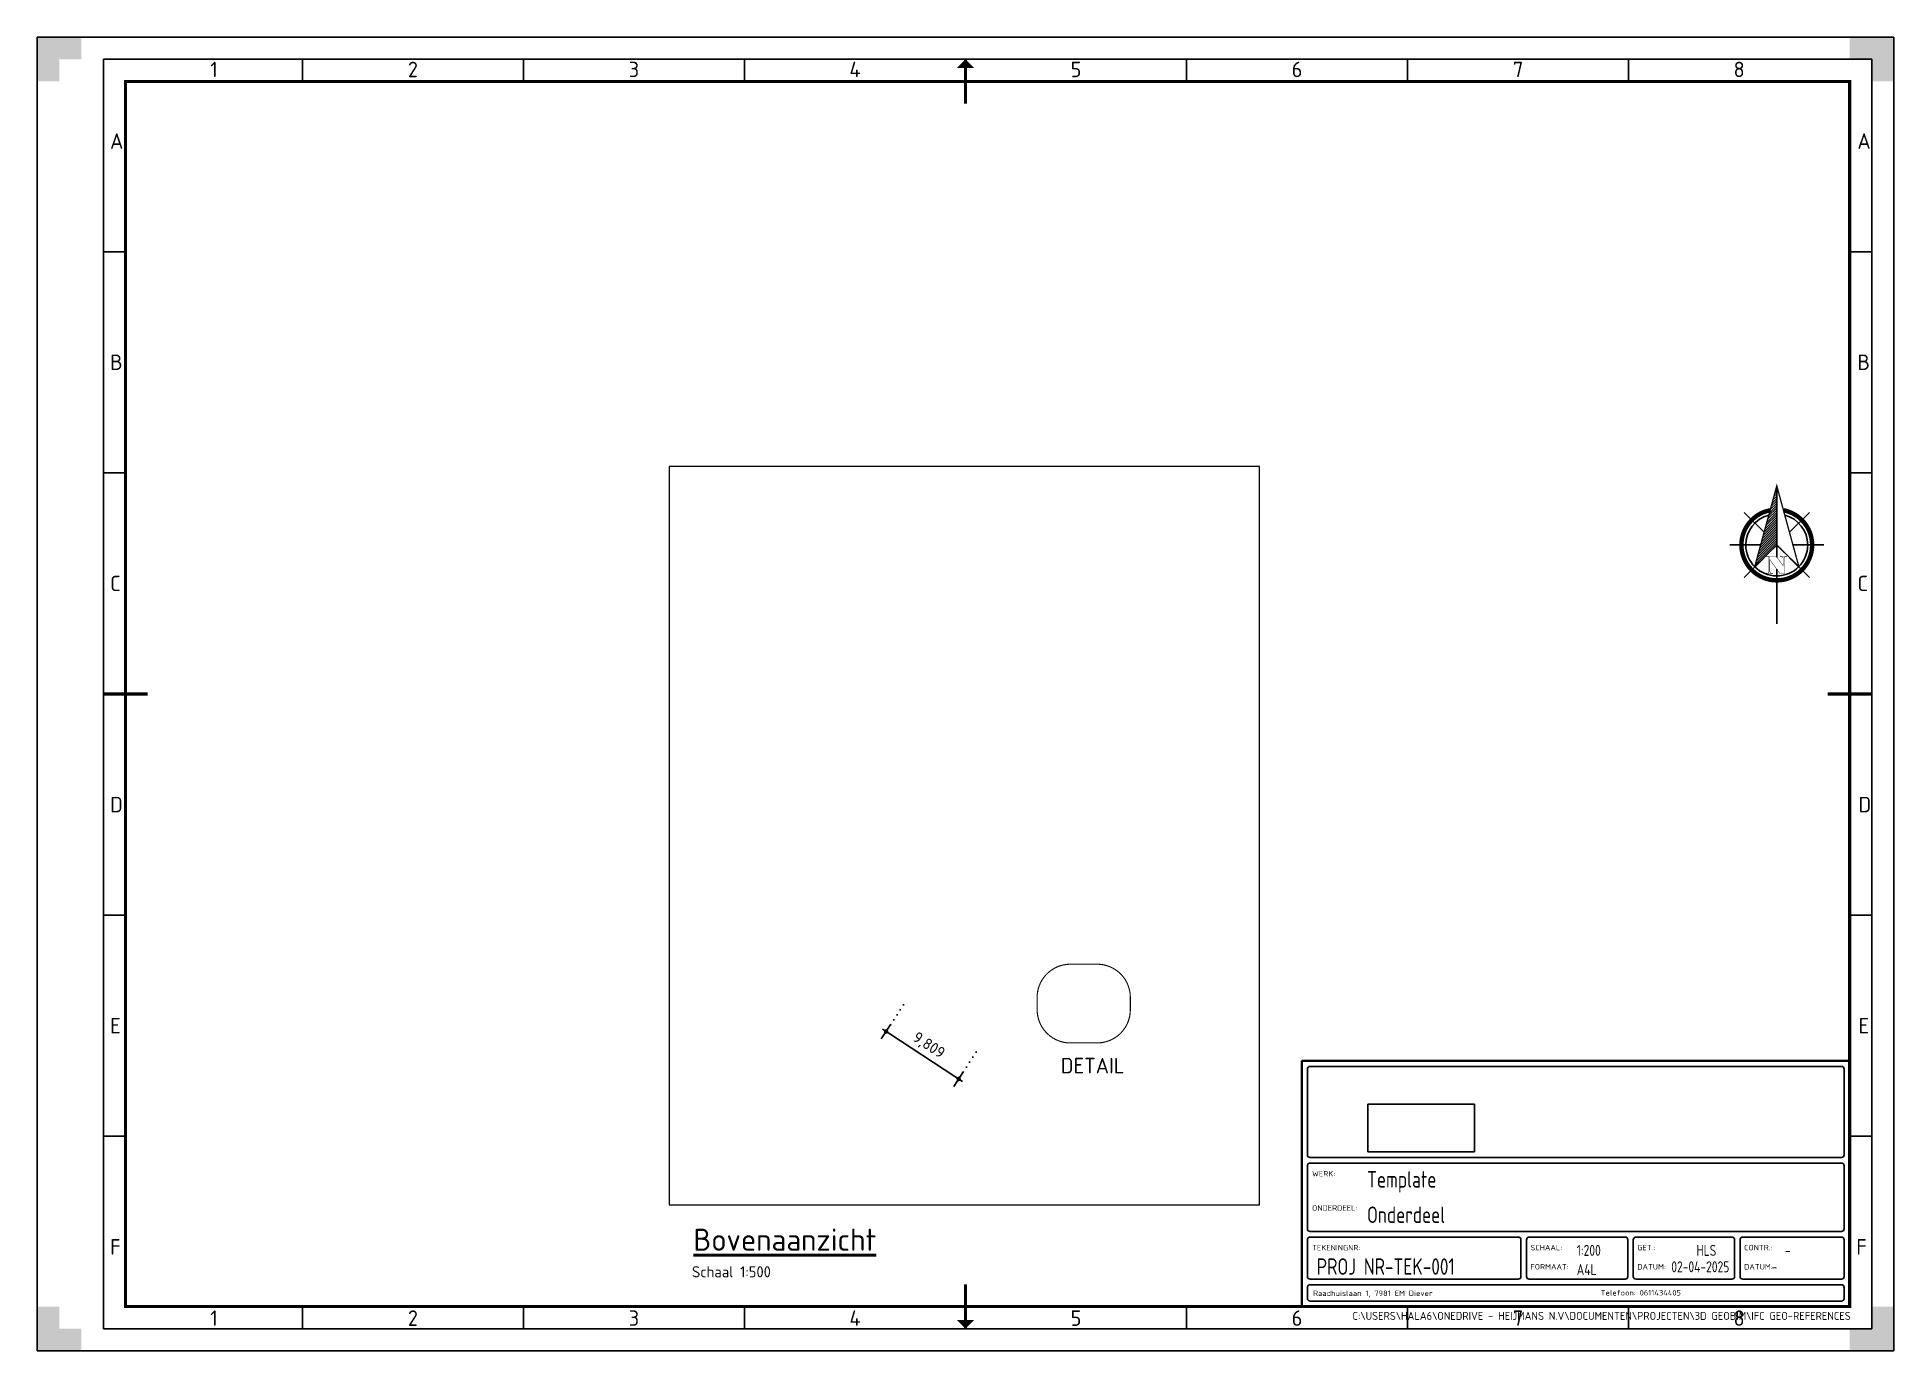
# Paper-space layout 'Dynamisch' of a CAD drawing. Header units: metres, sheet in millimetres. Extents: x -128 to 292, y -7 to 290.
import ezdxf
from ezdxf.enums import TextEntityAlignment as Align

# ---------------------------------------------------------------- set-up
doc = ezdxf.new("R2010")
doc.units = ezdxf.units.M
doc.header["$PDMODE"] = 64
doc.header["$PDSIZE"] = 1
doc.linetypes.add('DOT5', pattern=[1.25, 0, -1.25])
doc.linetypes.add('HIDDEN', pattern=[9.525, 6.35, -3.175])
doc.layers.get('0').update_dxf_attribs({"lineweight": 18})
for name, color, linetype in [('kader', 250, 'Continuous'), ('X-XX-AL-Maatvoering', 7, 'Continuous'), ('X-XX-AL-Tekenhoofd-lijnen', 7, 'Continuous'), ('X-XX-AL-Tekenhoofd-tekst', 7, 'Continuous'), ('X-XX-AL-Tekenhoofd-vlak', 7, 'Continuous')]:
    doc.layers.add(name, color=color, linetype=linetype)
for name, color, linetype, lineweight in [('X-XX-AL-T25-100', 7, 'Continuous', 25), ('X-XX-AL-T50-100', 7, 'Continuous', 50), ('X-XX-AL-TEKENBLAD-S', 7, 'Continuous', 25), ('X-XX-AL-TEKENBLAD-S @ 0.1', 7, 'Continuous', 25), ('X-XX-AL-TEKENBLAD_KADER-G', 7, 'Continuous', 25), ('X-XX-AL-TEKENBLAD_KADER_AFSNIJMARKERING-G', 7, 'Continuous', 25), ('X-XX-AL-TEKENBLAD_KADER_CENTERMARKERING-G', 7, 'Continuous', 25), ('X-XX-AL-TEKENBLAD_KADER_ROOSTERVERDELING-G', 7, 'Continuous', 25), ('X-XX-AL-TEKENBLAD_KADER_ROOSTERVERDELING-T35', 7, 'Continuous', 35), ('X-XX-AL-TEKENBLAD_KADER_VOUWMERK-G', 7, 'Continuous', 18), ('X-XX-AL-TEKENBLAD_TITELBLOK-T', 7, 'Continuous', 25)]:
    doc.layers.add(name, color=color, linetype=linetype, lineweight=lineweight)
doc.layers.add('X-XX-AL-vports', color=7, linetype='Continuous', true_color=0x222222, plot=False)
doc.styles.add('arial', font='NLCS-ISO.ttf')
doc.styles.add('isocp', font='NLCS-ISO.ttf', dxfattribs={"width": 0.8})
doc.styles.add('MM100-T25', font='NLCS-ISO.ttf', dxfattribs={"height": 250})
doc.styles.add('MM100-T50', font='NLCS-ISO.ttf', dxfattribs={"height": 500})
doc.styles.add('NLCS-ISO', font='NLCS-ISO.ttf')
doc.styles.add('NLCS_ISO_t_2.5', font='NLCS-ISO.ttf', dxfattribs={"height": 2.5})
doc.styles.get("Standard").update_dxf_attribs({"font": 'NLCS-ISO.ttf'})
doc.styles.add('Verdana', font='NLCS-ISO.ttf')
doc.dimstyles.new('_DOT_NLCS_2.5', dxfattribs={"dimscale": 0, "dimtxt": 2.5, "dimasz": 1, "dimexe": 1, "dimexo": 3, "dimgap": 1, "dimtad": 1, "dimdec": 3, "dimzin": 1, "dimtxsty": 'NLCS_ISO_t_2.5', "dimblk": 'dimdot', "dimcen": 0, "dimdle": 2, "dimclre": 8, "dimclrt": 7, "dimazin": 0, "dimtfac": 1, "dimtdec": 3, "dimtix": 1, "dimtmove": 0, "dimatfit": 3, "dimldrblk": 'dimpijl', "dimfxl": 1, "dimtolj": 1, "dimarcsym": 0})
picture_1 = doc.add_image_def('image1.png', size_in_pixel=(400, 178))

# ---------------------------------------------------------------- blocks, each defined once
blk = doc.blocks.new('*X2')
at = {"color": 0}
for p, q in [((146.55, -412.41), (147.62, -411.35)), ((146.75, -411.68), (147.62, -410.82)), ((146.95, -410.95), (147.62, -410.29)), ((147.15, -410.22), (147.62, -409.76)), ((147.35, -409.49), (147.62, -409.23)), ((147.55, -408.76), (147.62, -408.7)), ((144.96, -418.25), (147.62, -415.59)), ((145.16, -417.52), (147.62, -415.06)), ((145.36, -416.79), (147.62, -414.53)), ((145.56, -416.06), (147.62, -414)), ((145.76, -415.33), (147.62, -413.47)), ((145.96, -414.6), (147.62, -412.94)), ((146.16, -413.87), (147.62, -412.41)), ((146.36, -413.14), (147.62, -411.88)), ((143.36, -424.09), (147.62, -419.83)), ((143.56, -423.36), (147.62, -419.3)), ((143.76, -422.63), (147.62, -418.77)), ((143.96, -421.9), (147.62, -418.24)), ((144.16, -421.17), (147.62, -417.71)), ((144.36, -420.44), (147.62, -417.18)), ((144.56, -419.71), (147.62, -416.65)), ((144.76, -418.98), (147.62, -416.12)), ((142.76, -426.28), (147.62, -421.42)), ((142.96, -425.55), (147.62, -420.89)), ((143.16, -424.82), (147.62, -420.36))]:
    blk.add_line(p, q, dxfattribs=at)
blk = doc.blocks.new('Npijl12')
for p, q in [((0, 31.2), (0, 15.11)), ((-2.87, 20.7), (-7.37, 25.19)), ((2.87, 20.7), (7.37, 25.19)), ((-3.66, 17.83), (-10.62, 17.83)), ((3.66, 17.83), (10.62, 17.83)), ((-2.87, 14.95), (-7.37, 10.46)), ((2.87, 14.95), (7.37, 10.46)), ((0, 12.33), (0, 0))]:
    blk.add_line(p, q)
for points, const_width in [([(-5.01, 12.87), (0, 31.2), (5, 12.93), (0, 17.83), (-5.01, 12.87)], 0.3), ([(-1.55, 11.89), (-1.55, 11.83), (-1.54, 11.76), (-1.53, 11.7), (-1.52, 11.65), (-1.51, 11.61), (-1.49, 11.57), (-1.47, 11.54), (-1.45, 11.52), (-1.42, 11.51), (-1.39, 11.5), (-1.34, 11.48), (-1.29, 11.47), (-1.23, 11.46), (-1.16, 11.45), (-1.08, 11.44), (-1, 11.44), (-1, 11.29), (-2.34, 11.29), (-2.34, 11.44), (-2.3, 11.44), (-2.23, 11.44), (-2.16, 11.45), (-2.09, 11.46), (-2.04, 11.47), (-1.99, 11.48), (-1.95, 11.5), (-1.91, 11.51), (-1.88, 11.52), (-1.86, 11.54), (-1.83, 11.57), (-1.81, 11.61), (-1.8, 11.65), (-1.78, 11.7), (-1.77, 11.75), (-1.76, 11.82), (-1.76, 11.88), (-1.76, 15.16), (-2.34, 15.16), (-2.34, 15.32), (-0.16, 15.32), (1.44, 13.12), (1.44, 14.69), (1.44, 14.76), (1.43, 14.82), (1.42, 14.88), (1.41, 14.93), (1.4, 14.98), (1.38, 15.02), (1.36, 15.04), (1.34, 15.06), (1.31, 15.09), (1.27, 15.11), (1.22, 15.12), (1.17, 15.14), (1.11, 15.15), (1.04, 15.16), (0.97, 15.16), (0.89, 15.16), (0.87, 15.16), (0.87, 15.32), (2.21, 15.32), (2.21, 15.16), (2.17, 15.16), (2.09, 15.16), (2.03, 15.16), (1.97, 15.15), (1.91, 15.14), (1.86, 15.13), (1.82, 15.11), (1.78, 15.1), (1.76, 15.08), (1.74, 15.05), (1.72, 15.02), (1.7, 14.98), (1.68, 14.94), (1.67, 14.89), (1.66, 14.82), (1.66, 14.76), (1.66, 14.69), (1.66, 11.29), (0.75, 11.29), (-1.55, 14.49), (-1.55, 11.89), (-1.55, 11.89)], 0.1)]:
    blk.add_lwpolyline(points, dxfattribs=dict(const_width=const_width))
at = {"const_width": 1}
for points in [[(-8, 17.83, 1), (8, 17.83, 0.359415), (1.52, 25.68, 1)], [(-1.52, 25.68, 0.359415), (-8, 17.83, 1)]]:
    blk.add_lwpolyline(points, format="xyb", dxfattribs=at)
for start, end in [(105.027, 180), (0, 74.973), (180, 0)]:
    blk.add_arc((0, 17.83), 7, start, end)
blk.add_blockref('*X2', (-147.62, 439.72))
blk = doc.blocks.new('new kader A4')
at = {"layer": 'X-XX-AL-Tekenhoofd-lijnen', "lineweight": 25}
for p, q in [((-198, 51.4), (-198, 28.4)), ((-3, 52.4), (-197, 52.4)), ((-2, 51.4), (-2, 28.4)), ((-197, 27.4), (-3, 27.4)), ((-198, 24.4), (-198, 11)), ((-184, 25.4), (-197, 25.4)), ((-121, 25.4), (-184, 25.4)), ((-120, 11), (-120, 24.4)), ((-118, 24.4), (-118, 11)), ((-104.5, 25.4), (-117, 25.4)), ((-82, 25.4), (-104.5, 25.4)), ((-81, 11), (-81, 24.4)), ((-79, 24.4), (-79, 11)), ((-65.5, 25.4), (-78, 25.4)), ((-43, 25.4), (-65.5, 25.4)), ((-42, 24.4), (-42, 11)), ((-40, 24.4), (-40, 11)), ((-26, 25.4), (-39, 25.4)), ((-3, 25.4), (-26, 25.4)), ((-2, 11), (-2, 24.4)), ((-197, 10), (-121, 10)), ((-117, 10), (-104.5, 10)), ((-104.5, 10), (-82, 10)), ((-78, 10), (-65.5, 10)), ((-65.5, 10), (-43, 10)), ((-39, 10), (-26, 10)), ((-26, 10), (-3, 10))]:
    blk.add_line(p, q, dxfattribs=at)
at = {"layer": 'X-XX-AL-Tekenhoofd-lijnen', "color": 7, "linetype": 'Continuous', "lineweight": 25}
blk.add_line((-200, 0), (0, 0), dxfattribs=at)
at = {"layer": 'X-XX-AL-Tekenhoofd-lijnen', "lineweight": 40}
blk.add_lwpolyline([(0, 89.64), (-200, 89.64), (-200, 0), (0, 0)], close=True, dxfattribs=at)
at = {"layer": 'X-XX-AL-Tekenhoofd-lijnen', "lineweight": 25}
blk.add_lwpolyline([(-197, 54.4), (-3, 54.4, 0.414214), (-2, 55.4), (-2, 86.64, 0.414214), (-3, 87.64), (-197, 87.64, 0.414214), (-198, 86.64), (-198, 55.4, 0.414214)], format="xyb", close=True, dxfattribs=at)
for points in [[(-100, 2), (-197, 2, -0.414214), (-198, 3), (-198, 7, -0.414214), (-197, 8), (-100, 8)], [(-100, 2), (-3, 2, 0.414214), (-2, 3), (-2, 7, 0.414214), (-3, 8), (-100, 8)]]:
    blk.add_lwpolyline(points, format="xyb", dxfattribs=at)
for centre, start, end in [((-197, 51.4), 90, 180), ((-3, 51.4), 359.99993, 90), ((-197, 28.4), 180, 270), ((-3, 28.4), 270, 359.99993), ((-197, 24.4), 90, 180), ((-121, 24.4), 0, 90), ((-117, 24.4), 90, 180), ((-82, 24.4), 0, 90), ((-78, 24.4), 90, 180), ((-43, 24.4), 0, 90), ((-39, 24.4), 90, 180), ((-3, 24.4), 0, 90), ((-197, 11), 180, 270), ((-121, 11), 270, 0), ((-117, 11), 180, 270), ((-82, 11), 270, 0), ((-78, 11), 180, 270), ((-43, 11), 270, 0), ((-39, 11), 180, 270), ((-3, 11), 270, 0)]:
    blk.add_arc(centre, 1, start, end, dxfattribs=at)
at = {"style": 'Verdana'}
for tag, p, height in [('WERK', (-176.2, 43.45), 7), ('ONDERDEEL', (-176.19, 30.53), 7), ('SCHAAL', (-99.65, 18.53), 4), ('NAAM', (-77.54, 20.53), 4), ('CONTR', (-23.65, 18.53), 4), ('TEKENINGNR', (-194.56, 11.63), 4), ('FORMAAT', (-99.65, 11.53), 4), ('DATUM', (-65.12, 12.53), 4), ('DATUMCONTR', (-28.49, 12.53), 4)]:
    blk.add_attdef(tag, p, '', height=height, dxfattribs=at)
at = {"layer": 'X-XX-AL-Tekenhoofd-tekst', "linetype": 'Continuous', "style": 'isocp'}
for s, p in [('WERK:', (-196.28, 47.49)), ('ONDERDEEL:', (-196.28, 34.99)), ('TEKENINGNR:', (-196.28, 20.49)), ('SCHAAL:', (-116.54, 20.53)), ('GET.:', (-77.54, 20.53)), ('CONTR.:', (-38.54, 20.53)), ('FORMAAT:', (-116.54, 13.53)), ('DATUM:', (-77.54, 13.53)), ('DATUM:', (-38.54, 13.53)), ('Raadhuislaan 1, 7981 EM Diever', (-195.93, 3.87)), (' Telefoon: 0611434405', (-92.31, 4.05))]:
    blk.add_text(s, height=2, rotation=359.99999, dxfattribs=at).set_placement(p)
image = blk.add_image(picture_1, insert=(-175.95, 56.46), size_in_units=(39, 17.36))
image.dxf.flags = 7
blk = doc.blocks.new('*U55')
at = {"color": 0, "linetype": 'HIDDEN', "ltscale": 0.5, "const_width": 0.25, "flags": 128}
blk.add_lwpolyline([(-7.5, 7.5), (-7.5, 10.3, -0.414214), (0, 17.8), (6.08, 17.8, -0.414214), (13.58, 10.3), (13.58, 7.5, -0.414214), (6.08, 0), (0, 0, -0.414214)], format="xyb", close=True, dxfattribs=at)
at = {"color": 3}
blk.add_attdef('DETAIL', text='', height=3.5, dxfattribs=at).set_placement((8.56, -5.13), align=Align.MIDDLE)
blk = doc.blocks.new('dimdot')
at = {"color": 0, "linetype": 'ByBlock', "lineweight": -2}
blk.add_line((-1, 0), (1, 0), dxfattribs=at)
at = {"color": 0, "linetype": 'ByBlock', "lineweight": -2, "const_width": 0.5}
blk.add_lwpolyline([(-0.25, 0, 1), (0.25, 0, 1)], format="xyb", close=True, dxfattribs=at)
at = {"color": 0, "linetype": 'ByBlock', "lineweight": -2}
blk.add_lwpolyline([(0, -2), (0, 2)], dxfattribs=at)
blk = doc.blocks.new('*D66')
at = {"layer": 'Defpoints', "color": 0, "transparency": 16777216}
for p in [(69.65, 73.93), (64.05, 65.37), (86.07, 63.19)]:
    blk.add_point(p, dxfattribs=at)
at = {"layer": 'X-XX-AL-Maatvoering', "color": 8, "linetype": 'DOT5', "lineweight": -2, "transparency": 16777216}
for p, q in [((68.01, 71.41), (63.51, 64.53)), ((84.42, 60.68), (79.93, 53.8))]:
    blk.add_line(p, q, dxfattribs=at)
at = {"layer": 'X-XX-AL-Maatvoering', "color": 0, "lineweight": -2, "transparency": 16777216}
blk.add_line((79.64, 55.18), (64.89, 64.82), dxfattribs=at)
for p, rotation in [((64.05, 65.37), 146.8183724730455), ((80.47, 54.63), 326.8183724730455)]:
    blk.add_blockref('dimdot', p, dxfattribs=dict(at, rotation=rotation))
at = {"layer": 'X-XX-AL-Maatvoering', "color": 7, "transparency": 16777216, "insert": (73.63, 62.1), "char_height": 2.5, "attachment_point": 5, "rotation": 326.8184, "style": 'NLCS_ISO_t_2.5', "bg_fill": 3, "box_fill_scale": 1.1, "bg_fill_color": 256, "bg_fill_true_color": 13158600, "bg_fill_transparency": 0}
blk.add_mtext('\\A1;9,809', dxfattribs=at)
blk = doc.blocks.new('dimpijl')
at = {"linetype": 'ByBlock', "lineweight": -2}
blk.add_hatch(color=0, dxfattribs=at).paths.add_polyline_path([(0, 0), (-3.5, 0.58), (-3.5, -0.58)])
at = {"color": 0, "linetype": 'ByBlock', "lineweight": -2}
for p, q in [((-3.5, 0.58), (0, 0)), ((-3.5, 0.58), (-3.5, -0.58)), ((0, 0), (-3.5, -0.58))]:
    blk.add_line(p, q, dxfattribs=at)
blk = doc.blocks.new('SAL-TEKENBLAD_A3-SO')
at = {"layer": 'X-XX-AL-TEKENBLAD_KADER_AFSNIJMARKERING-G'}
for points in [[(10, 297), (0, 297), (0, 287), (5, 287), (5, 292), (10, 292)], [(420, 287), (420, 297), (410, 297), (410, 292), (415, 292), (415, 287)], [(0, 10), (0, 0), (10, 0), (10, 5), (5, 5), (5, 10)], [(410, 0), (420, 0), (420, 10), (415, 10), (415, 5), (410, 5)]]:
    blk.add_hatch(color=256, dxfattribs=at).paths.add_polyline_path(points)
at = {"layer": 'X-XX-AL-TEKENBLAD_KADER_VOUWMERK-G'}
for points in [[(208, 290), (210, 292), (212, 290)], [(208, 7), (210, 5), (212, 7)]]:
    blk.add_hatch(color=256, dxfattribs=at).paths.add_polyline_path(points)
at = {"layer": 'X-XX-AL-TEKENBLAD_KADER-G'}
for p, q in [((420, 297), (0, 297)), ((0, 297), (0, 0)), ((420, 0), (420, 297)), ((0, 0), (420, 0))]:
    blk.add_line(p, q, dxfattribs=at)
at = {"layer": 'X-XX-AL-TEKENBLAD_KADER-G', "const_width": 0.7, "flags": 128}
blk.add_lwpolyline([(20, 10), (410, 10), (410, 287), (20, 287)], close=True, dxfattribs=at)
at = {"layer": 'X-XX-AL-TEKENBLAD_KADER_CENTERMARKERING-G', "const_width": 0.7, "flags": 128}
for points in [[(210, 292), (210, 282)], [(15, 148.5), (25, 148.5)], [(415, 148.5), (405, 148.5)], [(210, 5), (210, 15)]]:
    blk.add_lwpolyline(points, dxfattribs=at)
at = {"layer": 'X-XX-AL-TEKENBLAD_KADER_ROOSTERVERDELING-G'}
for p, q in [((415, 292), (15, 292)), ((15, 287), (15, 292)), ((15, 292), (15, 5)), ((60, 287), (60, 292)), ((110, 287), (110, 292)), ((160, 287), (160, 292)), ((260, 287), (260, 292)), ((310, 287), (310, 292)), ((360, 287), (360, 292)), ((415, 287), (415, 292)), ((415, 5), (415, 292)), ((15, 248.5), (20, 248.5)), ((415, 248.5), (410, 248.5)), ((15, 198.5), (20, 198.5)), ((415, 198.5), (410, 198.5)), ((15, 98.5), (20, 98.5)), ((415, 98.5), (410, 98.5)), ((15, 48.5), (20, 48.5)), ((415, 48.5), (410, 48.5)), ((15, 10), (15, 5)), ((60, 10), (60, 5)), ((110, 10), (110, 5)), ((160, 10), (160, 5)), ((260, 10), (260, 5)), ((310, 10), (310, 5)), ((360, 10), (360, 5)), ((415, 10), (415, 5)), ((15, 5), (415, 5))]:
    blk.add_line(p, q, dxfattribs=at)
at = {"layer": 'X-XX-AL-TEKENBLAD_KADER_ROOSTERVERDELING-T35', "lineweight": 35, "style": 'NLCS-ISO'}
for s, p in [('1', (40, 286.9)), ('2', (85, 286.9)), ('3', (135, 286.9)), ('4', (185, 286.9)), ('5', (235, 286.9)), ('6', (285, 286.9)), ('7', (335, 286.9)), ('8', (385, 286.9)), ('1', (40, 4.6)), ('2', (85, 4.6)), ('3', (135, 4.6)), ('4', (185, 4.6)), ('5', (235, 4.6)), ('6', (285, 4.6)), ('7', (335, 4.6)), ('8', (385, 4.6))]:
    blk.add_text(s, height=3.5, dxfattribs=at).set_placement(p, align=Align.BOTTOM_CENTER)
for s, p in [('A', (16.5, 273.5)), ('A', (411.75, 273.5)), ('B', (16.5, 223.5)), ('B', (411.75, 223.5)), ('C', (16.5, 173.5)), ('C', (411.75, 173.5)), ('D', (16.5, 123.5)), ('D', (412, 123.5)), ('E', (16.5, 73.5)), ('E', (412, 73.5)), ('F', (16.5, 23.5)), ('F', (411.5, 23.5))]:
    blk.add_text(s, height=3.5, dxfattribs=at).set_placement(p, align=Align.MIDDLE_LEFT)
blk = doc.blocks.new('*U81')
at = {"layer": 'X-XX-AL-TEKENBLAD-S'}
blk.add_blockref('SAL-TEKENBLAD_A3-SO', (-420, 0), dxfattribs=at)

psp = doc.layouts.new('Dynamisch')

# ---------------------------------------------------------------- block references
at = {"layer": 'kader'}
psp.add_blockref('Npijl12', (265.5296, 157.5241), dxfattribs=at)
at = {"layer": 'X-XX-AL-Tekenhoofd-vlak'}
ref = psp.add_blockref('new kader A4', (282.0164, 3.1666), dxfattribs=dict(at, xscale=0.6195512263498296, yscale=0.6195512263498296, zscale=0.6195512263498296))
ref.add_attrib('DATUMCONTR', '-', (264.3646, 10.9289), dxfattribs={"layer": '0', "height": 2.4782, "style": 'isocp', "width": 0.8})
ref.add_attrib('CONTR', '-', (267.3654, 14.6462), dxfattribs={"layer": '0', "height": 2.4782, "style": 'isocp', "width": 0.8})
ref.add_attrib('DATUM', '02-04-2025', (241.6706, 10.9289), dxfattribs={"layer": '0', "height": 2.4782, "style": 'isocp', "width": 0.8})
ref.add_attrib('NAAM', 'HLS', (247.3656, 14.6462), dxfattribs={"layer": '0', "height": 2.4782, "style": 'isocp', "width": 0.8})
ref.add_attrib('FORMAAT', 'A4L', (220.2804, 10.3094), dxfattribs={"layer": '0', "height": 2.4782, "style": 'isocp', "width": 0.8})
ref.add_attrib('SCHAAL', '1:200', (220.2804, 14.6462), dxfattribs={"layer": '0', "height": 2.4782, "style": 'isocp', "width": 0.8})
ref.add_attrib('TEKENINGNR', 'PROJ NR-TEK-001', (161.4783, 10.37), dxfattribs={"layer": '0', "height": 3.717307, "style": 'isocp', "width": 0.8})
ref.add_attrib('ONDERDEEL', 'Onderdeel', (172.855, 22.0792), dxfattribs={"layer": '0', "height": 3.71731, "style": 'isocp', "width": 0.8})
ref.add_attrib('WERK', 'Template', (172.8513, 30.0846), dxfattribs={"layer": '0', "height": 3.71731, "style": 'isocp', "width": 0.8})

# ---------------------------------------------------------------- texts
at = {"layer": 'X-XX-AL-T25-100', "insert": (20.1512, 12.289), "char_height": 2.5, "width": 18.09, "attachment_point": 1, "style": 'MM100-T25', "bg_fill": 3, "box_fill_scale": 1, "bg_fill_color": 256, "bg_fill_transparency": 0}
psp.add_mtext('Schaal 1:500', dxfattribs=at)
at = {"layer": 'X-XX-AL-T50-100', "insert": (20.4552, 20.789), "char_height": 5, "width": 42.7125, "attachment_point": 1, "style": 'MM100-T50', "bg_fill": 3, "box_fill_scale": 1, "bg_fill_color": 256, "bg_fill_transparency": 0}
psp.add_mtext('{\\LBovenaanzicht }', dxfattribs=at)
at = {"layer": 'X-XX-AL-TEKENBLAD_TITELBLOK-T', "insert": (282.2655, 1.0626), "char_height": 1.8, "attachment_point": 6, "style": 'arial'}
psp.add_mtext('C:\\\\USERS\\\\HALA6\\\\ONEDRIVE - HEIJMANS N.V\\\\DOCUMENTEN\\\\PROJECTEN\\\\3D GEOBIM\\\\IFC GEO-REFERENCES', dxfattribs=at)

# ---------------------------------------------------------------- viewports
at = {"layer": 'X-XX-AL-vports'}
vp = psp.add_viewport(center=(81.7664, 109.6589), size=(133.5, 166.92598), view_center_point=(160676.4929, 454811.0668), view_height=83.46299, dxfattribs=at)
vp.frozen_layers = ['X-XX-AL-TEKENBLAD-S @ 0.1']

# ---------------------------------------------------------------- next in the draw order: dimensions: what is measured, and where the dimension line sits
at = {"layer": 'X-XX-AL-Maatvoering'}
dim = psp.add_aligned_dim(p1=(86.0666, 63.1885), p2=(69.6478, 73.9251), distance=10.2202, dimstyle='_DOT_NLCS_2.5', override={"dimlfac": -0.5, "dimtfill": 1}, dxfattribs=at)
dim.commit()
dim.dimension.update_dxf_attribs({"geometry": '*D66', "text_midpoint": (73.6319, 62.0954)})

# ---------------------------------------------------------------- next in the draw order: wipeouts: each hides what was drawn before it
psp.add_wipeout([(103.0255, 54.7764), (118.3535, 54.7764), (118.3535, 60.24), (103.0255, 60.24)]).dxf.layer = 'X-XX-AL-TEKENBLAD-S'

# ---------------------------------------------------------------- next in the draw order: block references
at = {"layer": 'X-XX-AL-TEKENBLAD-S'}
psp.add_blockref('*U81', (292.0164, -6.8334), dxfattribs=at)
at = {"layer": 'X-XX-AL-TEKENBLAD-S @ 0.1'}
ref = psp.add_blockref('*U55', (105.7219, 62.7793), dxfattribs=at)
ref.add_attrib('DETAIL', 'DETAIL', dxfattribs={"layer": '0', "color": 3, "height": 3.5}).set_placement((110.7661, 57.652), align=Align.MIDDLE)

doc.saveas('drawing.dxf')
